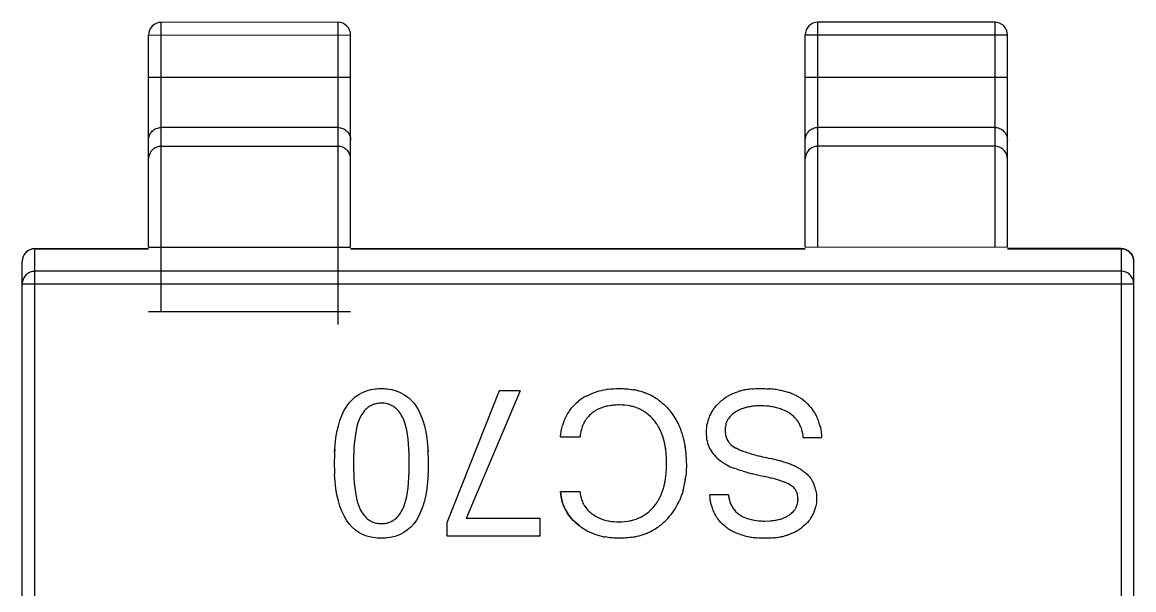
# Model space of a CAD drawing. Header units: millimetres. Extents: x 0 to 297, y 0 to 210.
# Drawn here: x 204.513 to 206.713, y 87.368 to 88.49 of the extents above; entities that cross this region are included whole.
import ezdxf

# ---------------------------------------------------------------- set-up
doc = ezdxf.new("R2010")
doc.units = ezdxf.units.MM
doc.layers.get('0').update_dxf_attribs({"linetype": 'CONTINUOUS'})

msp = doc.modelspace()

# ---------------------------------------------------------------- linework, layer by layer
at = {"color": 7, "linetype": 'Continuous'}
for p, q in [((205.1377, 88.4901), (204.7877, 88.49)), ((204.7877, 87.9175), (204.7877, 88.49)), ((205.1377, 88.4901), (205.1377, 87.8925)), ((206.4377, 88.4902), (206.0877, 88.4902)), ((206.0877, 88.0456), (206.0877, 88.4902)), ((206.4377, 88.4902), (206.4377, 88.0456)), ((204.7627, 88.465), (205.1627, 88.4651)), ((204.7627, 88.0454), (204.7627, 88.465)), ((205.1627, 88.0455), (205.1627, 88.4651)), ((206.0627, 88.4652), (206.4627, 88.4652)), ((206.0627, 88.0456), (206.0627, 88.4652)), ((206.4627, 88.0457), (206.4627, 88.4652)), ((204.7627, 88.3816), (205.1627, 88.3817)), ((206.0627, 88.3818), (206.4627, 88.3819)), ((205.1377, 88.2821), (204.7877, 88.282)), ((206.4377, 88.2822), (206.0877, 88.2822)), ((205.1377, 88.2447), (204.7877, 88.2447)), ((206.4377, 88.2449), (206.0877, 88.2448)), ((204.7627, 88.0423), (204.5377, 88.0422)), ((204.5379, 86.6927), (204.5377, 88.0422)), ((204.5377, 88.042), (204.7627, 88.042)), ((204.7627, 88.0454), (205.1627, 88.0455)), ((206.0627, 88.0424), (205.1627, 88.0423)), ((205.1627, 88.0421), (206.0627, 88.0422)), ((206.0627, 88.0456), (206.4627, 88.0457)), ((206.6877, 88.0425), (206.4627, 88.0425)), ((206.4627, 88.0422), (206.6877, 88.0423)), ((206.6877, 88.0425), (206.6879, 86.6929)), ((204.5129, 86.7177), (204.5127, 88.0172)), ((206.7129, 86.7179), (206.7127, 88.0175)), ((206.6877, 87.9979), (204.5377, 87.9976)), ((204.5127, 87.9729), (206.7127, 87.9731)), ((205.1627, 87.9175), (204.7627, 87.9175)), ((205.4571, 87.7608), (205.3529, 87.5003)), ((205.4982, 87.7608), (205.3915, 87.5084)), ((205.4982, 87.7608), (205.4571, 87.7608)), ((205.5779, 87.6699), (205.6169, 87.67)), ((206.0587, 87.6688), (206.0951, 87.6688)), ((205.9292, 87.6461), (205.9241, 87.6485)), ((205.9241, 87.6485), (205.9321, 87.6448)), ((206.0344, 87.5741), (206.0295, 87.5769)), ((205.6169, 87.5611), (205.5779, 87.5611)), ((205.9107, 87.5554), (205.8738, 87.5554)), ((205.5382, 87.5084), (205.3915, 87.5084)), ((205.5382, 87.4744), (205.5382, 87.5084)), ((205.9819, 87.5036), (205.993, 87.504)), ((205.3529, 87.5003), (205.3529, 87.4744)), ((205.3529, 87.4744), (205.5382, 87.4744))]:
    msp.add_line(p, q, dxfattribs=at)
for centre, radius, start, end in [((204.7877, 88.465), 0.025, 90.0074, 180.0074), ((205.1377, 88.4651), 0.025, 0.0074, 90.0074), ((206.0877, 88.4652), 0.025, 90.0074, 180.0074), ((206.4377, 88.4652), 0.025, 0.0074, 90.0074), ((204.5377, 88.0172), 0.025, 90.0074, 180.0074), ((204.5375, 88.0172), 0.0247, 147.0694, 158.1062), ((204.5375, 88.0171), 0.0248, 141.2952, 147.0606), ((204.5376, 88.017), 0.0249, 128.5423, 141.265), ((204.5377, 88.0169), 0.025, 121.602, 128.5252), ((204.5377, 88.0169), 0.0251, 111.396, 121.5868), ((204.5377, 88.0168), 0.0252, 103.2725, 111.3836), ((204.5377, 88.0168), 0.0252, 90.0095, 103.2634), ((206.6877, 88.0175), 0.025, 0.0074, 90.0074), ((204.5374, 88.0172), 0.0247, 163.3627, 179.9595), ((204.5373, 88.0172), 0.0246, 158.1232, 163.3189), ((205.9712, 87.6186), 0.147, 95.5918, 97.4464), ((205.9758, 87.5604), 0.2052, 84.1642, 85.6561), ((205.6805, 87.6558), 0.1079, 118.6441, 128.1671), ((205.6813, 87.6544), 0.1096, 117.5411, 118.6575), ((205.6861, 87.6423), 0.1226, 106.8205, 108.2066), ((205.6917, 87.6169), 0.1486, 97.4236, 98.9249), ((205.6984, 87.6275), 0.1379, 76.8829, 80.1872), ((205.7011, 87.6387), 0.1263, 69.2647, 76.9355), ((205.7038, 87.6461), 0.1185, 65.1284, 69.2135), ((205.7053, 87.6493), 0.1149, 56.6708, 65.1364), ((205.7051, 87.649), 0.1153, 53.0616, 56.6607), ((205.9578, 87.6674), 0.096, 123.1759, 129.7174), ((205.9582, 87.6668), 0.0967, 121.0628, 123.1769), ((205.9591, 87.6653), 0.0985, 116.6513, 121.054), ((205.9604, 87.6627), 0.1013, 114.2121, 116.6582), ((205.962, 87.6591), 0.1053, 110.1751, 114.1999), ((205.9637, 87.6543), 0.1104, 107.7287, 110.1852), ((205.9657, 87.6481), 0.117, 103.7948, 107.7123), ((205.9676, 87.6403), 0.1249, 101.5175, 103.8103), ((205.9696, 87.6302), 0.1353, 97.4181, 101.4911), ((205.9782, 87.5824), 0.183, 80.7776, 84.1987), ((205.9813, 87.6025), 0.1627, 78.773, 80.7462), ((205.9846, 87.6184), 0.1465, 75.3338, 78.7966), ((205.9881, 87.6321), 0.1323, 73.0626, 75.3105), ((205.9915, 87.6432), 0.1207, 69.469, 73.0809), ((205.9949, 87.6524), 0.1109, 67.0607, 69.4492), ((205.9981, 87.6598), 0.1028, 63.2419, 67.0764), ((206.001, 87.6657), 0.0963, 60.839, 63.2236), ((206.0037, 87.6705), 0.0908, 56.5501, 60.8552), ((206.006, 87.674), 0.0866, 54.4577, 56.5306), ((206.0082, 87.6771), 0.0828, 47.9718, 54.4867), ((205.2272, 87.6894), 0.0492, 134.9786, 139.3678), ((205.2217, 87.6958), 0.0408, 118.8184, 124.3246), ((205.2216, 87.6959), 0.0405, 107.8504, 118.7917), ((205.2222, 87.694), 0.0426, 103.2646, 107.8745), ((205.2252, 87.6943), 0.0422, 72.083, 76.7086), ((205.2258, 87.6961), 0.0403, 61.1595, 72.1047), ((205.2256, 87.6959), 0.0407, 55.6388, 61.135), ((205.2199, 87.6894), 0.0492, 40.6205, 45.0021), ((205.6689, 87.67), 0.0896, 145.4307, 152.6579), ((205.6677, 87.6707), 0.0882, 139.9096, 145.4113), ((205.6823, 87.6639), 0.0675, 121.5067, 128.3617), ((205.683, 87.6627), 0.0689, 119.57, 121.5186), ((205.684, 87.661), 0.0709, 114.7292, 119.5537), ((205.6854, 87.658), 0.0741, 111.9658, 114.741), ((205.6868, 87.6544), 0.078, 108.103, 111.9542), ((205.6884, 87.6495), 0.0832, 105.1103, 108.1091), ((205.69, 87.6436), 0.0893, 101.7087, 105.103), ((205.6917, 87.6353), 0.0978, 98.1357, 101.7023), ((205.693, 87.6262), 0.107, 95.6504, 98.1489), ((205.6981, 87.6433), 0.0897, 73.6331, 78.659), ((205.7001, 87.65), 0.0827, 65.9577, 73.6527), ((205.7017, 87.6536), 0.0788, 58.1416, 65.9309), ((205.698, 87.6409), 0.1261, 36.2257, 42.2607), ((205.9408, 87.6819), 0.0736, 146.7985, 154.512), ((205.9444, 87.6796), 0.0779, 141.4515, 146.804), ((205.9591, 87.6655), 0.0638, 116.9435, 123.9972), ((205.9611, 87.6617), 0.0682, 114.7879, 116.9904), ((205.963, 87.6575), 0.0727, 110.0479, 114.7577), ((205.9651, 87.6519), 0.0787, 107.6376, 110.0742), ((205.9672, 87.645), 0.0859, 103.3925, 107.6082), ((205.9693, 87.6365), 0.0946, 101.1488, 103.4204), ((205.9713, 87.6257), 0.1056, 96.9999, 101.1113), ((205.9729, 87.6135), 0.118, 95.2731, 97.04), ((205.9785, 87.6252), 0.1061, 74.9621, 80.0694), ((205.9809, 87.6342), 0.0968, 68.8312, 74.9654), ((205.9837, 87.6412), 0.0893, 57.2269, 68.8634), ((206.0038, 87.67), 0.0909, 31.5267, 36.7101), ((205.6822, 87.6643), 0.1041, 159.787, 164.3461), ((205.6741, 87.6673), 0.0955, 152.6795, 159.8108), ((205.6774, 87.6703), 0.0595, 145.8483, 153.0709), ((205.6761, 87.6711), 0.058, 140.2757, 145.8259), ((205.7015, 87.6534), 0.079, 52.3044, 58.1244), ((205.6952, 87.6463), 0.0885, 33.5267, 39.9123), ((205.6978, 87.6408), 0.1263, 34.2505, 36.2233), ((205.6965, 87.64), 0.1278, 30.1948, 34.2449), ((205.6942, 87.6386), 0.1305, 27.8956, 30.199), ((205.6908, 87.6368), 0.1343, 24.2089, 27.8874), ((205.9417, 87.6818), 0.0745, 162.2898, 167.9228), ((205.9397, 87.6825), 0.0724, 154.5385, 162.2827), ((205.9422, 87.6847), 0.0381, 151.5307, 160.3215), ((205.943, 87.6843), 0.0389, 142.7572, 151.4919), ((205.9454, 87.6825), 0.0419, 136.8497, 142.7674), ((206.0035, 87.6703), 0.054, 37.9269, 44.1272), ((206.003, 87.67), 0.0545, 29.7075, 37.902), ((206.0049, 87.6707), 0.0896, 24.5035, 31.5179), ((206.0027, 87.6697), 0.092, 17.506, 24.4838), ((205.6874, 87.6661), 0.0704, 160.1006, 164.524), ((205.6814, 87.6682), 0.0641, 153.0913, 160.1285), ((205.6923, 87.6444), 0.092, 31.6799, 33.5518), ((205.6889, 87.6424), 0.0959, 27.2881, 31.6607), ((205.6841, 87.6399), 0.1013, 24.9145, 27.3035), ((205.6785, 87.6372), 0.1076, 21.2098, 24.8994), ((205.6862, 87.6347), 0.1394, 21.8469, 24.2153), ((205.6801, 87.6323), 0.1459, 18.3063, 21.8363), ((205.6726, 87.6298), 0.1538, 16.0271, 18.3155), ((205.9436, 87.6843), 0.0395, 160.332, 166.6788), ((205.9996, 87.6681), 0.0584, 21.6704, 29.6772), ((205.994, 87.6658), 0.0645, 16.6725, 21.7012), ((205.9976, 87.6681), 0.0973, 12.7199, 17.5141), ((205.671, 87.6343), 0.1156, 18.5961, 21.22), ((205.6622, 87.6314), 0.1249, 15.3577, 18.586), ((205.6509, 87.6283), 0.1365, 12.5867, 15.3617), ((205.638, 87.6254), 0.1498, 9.8167, 12.5844), ((205.6631, 87.6271), 0.1637, 12.5119, 16.0126), ((205.6519, 87.6246), 0.1752, 10.42, 12.5259), ((205.6374, 87.622), 0.1899, 6.734, 10.3968), ((205.6389, 87.6223), 0.1884, 7.2802, 10.406), ((205.9401, 87.6769), 0.0728, 191.8834, 192.6275), ((205.9433, 87.6813), 0.0392, 192.2685, 194.7021), ((205.9377, 87.6793), 0.0333, 208.5426, 211.0488), ((205.9401, 87.6815), 0.0364, 225.8154, 227.6795), ((205.5449, 87.6184), 0.4145, 176.9722, 180.0683), ((205.4851, 87.6212), 0.3546, 175.9807, 176.9132), ((205.7229, 87.6183), 0.5544, 178.2549, 180.0445), ((205.6129, 87.6215), 0.4444, 176.839, 178.2364), ((204.8344, 87.6214), 0.4444, 1.7784, 3.1757), ((204.7244, 87.6182), 0.5544, 359.9703, 1.7599), ((204.9616, 87.6211), 0.3552, 3.0947, 4.0278), ((204.9017, 87.6183), 0.4151, 359.9466, 3.0359), ((205.621, 87.6225), 0.167, 6.7256, 9.8078), ((205.6255, 87.6232), 0.1625, 8.1101, 9.8296), ((205.6154, 87.6218), 0.1727, 6.7502, 8.1132), ((205.6027, 87.6203), 0.1855, 4.6816, 6.7412), ((205.6285, 87.6209), 0.1989, 6.7661, 7.3031), ((205.6212, 87.62), 0.2062, 5.065, 6.7591), ((205.5949, 87.618), 0.2327, 359.9285, 4.9927), ((205.9257, 87.6722), 0.0576, 206.2465, 206.9274), ((205.9256, 87.6721), 0.0575, 206.2456, 207.5441), ((205.9254, 87.672), 0.0573, 206.9275, 207.545), ((205.9237, 87.6711), 0.0553, 207.4855, 222.744), ((205.9547, 87.6996), 0.0974, 222.6856, 231.7517), ((205.9785, 87.7541), 0.1187, 245.4624, 247.024), ((205.9884, 87.7776), 0.1443, 247.0306, 248.6949), ((206.0018, 87.8121), 0.1813, 248.7052, 250.5162), ((206.0176, 87.8564), 0.2283, 250.5065, 251.9509), ((206.033, 87.9037), 0.2781, 251.9429, 253.0648), ((206.051, 87.963), 0.3401, 253.0727, 254.3562), ((206.0687, 88.0257), 0.4052, 254.341, 255.053), ((206.0898, 88.1054), 0.4877, 255.0699, 256.2748), ((205.549, 87.6175), 0.4186, 179.9469, 183.0246), ((205.7259, 87.6176), 0.5574, 179.9707, 181.7519), ((204.7214, 87.6175), 0.5574, 358.2629, 0.044), ((204.8976, 87.6174), 0.4193, 356.9932, 0.0679), ((205.9532, 87.6978), 0.0951, 231.7882, 236.4464), ((205.9536, 87.6985), 0.0959, 236.452, 241.0284), ((205.9559, 87.7028), 0.1009, 241.0835, 250.0395), ((206.1098, 88.1865), 0.5711, 256.2544, 256.6503), ((206.137, 88.3024), 0.6902, 256.6806, 257.99), ((205.9261, 87.3105), 0.3239, 75.1656, 78.02), ((205.9391, 87.3606), 0.2721, 74.1359, 75.1079), ((205.9486, 87.3935), 0.2379, 71.8224, 74.165), ((205.9585, 87.4239), 0.2059, 70.4414, 71.7964), ((205.9674, 87.4489), 0.1794, 67.9354, 70.4662), ((205.9763, 87.4709), 0.1556, 66.2422, 67.9125), ((205.9846, 87.4896), 0.1351, 63.3136, 66.2695), ((205.6157, 87.6134), 0.1724, 350.805, 354.1858), ((205.5973, 87.6154), 0.1909, 354.1551, 355.6139), ((205.6295, 87.6143), 0.1979, 351.7369, 353.7036), ((206.069, 88.0442), 0.4606, 253.6695, 255.1202), ((206.1006, 88.1622), 0.5827, 255.102, 256.0063), ((206.1489, 88.3585), 0.7849, 256.0509, 257.7412), ((205.8843, 87.1419), 0.4602, 76.3877, 77.7168), ((205.9027, 87.2184), 0.3814, 75.8205, 76.3615), ((205.9925, 87.5054), 0.1175, 61.3543, 63.2865), ((206.0001, 87.5193), 0.1016, 57.6671, 61.3935), ((206.007, 87.5302), 0.0888, 55.662, 57.6234), ((205.667, 87.6023), 0.1199, 339.9549, 343.3821), ((205.6575, 87.6052), 0.1297, 343.3674, 345.5275), ((205.6459, 87.6081), 0.1417, 345.547, 348.8832), ((205.6325, 87.6108), 0.1554, 348.8635, 350.7771), ((205.6637, 87.6079), 0.1631, 344.4646, 346.5938), ((205.6483, 87.6114), 0.1788, 346.6442, 351.7864), ((205.9152, 87.2678), 0.3305, 74.7962, 75.8315), ((205.928, 87.3151), 0.2815, 73.9988, 74.7885), ((205.9393, 87.3541), 0.2409, 72.89, 74.0062), ((205.9504, 87.3903), 0.2031, 71.807, 72.8874), ((205.9604, 87.4207), 0.171, 70.5203, 71.8112), ((205.9702, 87.4484), 0.1416, 69.0285, 70.5242), ((205.9791, 87.4717), 0.1167, 67.4602, 69.0279), ((205.9882, 87.4934), 0.0932, 65.1372, 67.4842), ((205.996, 87.5103), 0.0745, 63.2836, 65.1123), ((206.02, 87.5501), 0.0279, 34.5207, 40.2095), ((206.0263, 87.5535), 0.0584, 31.3024, 36.9778), ((206.0265, 87.5536), 0.0582, 23.6799, 31.287), ((206.024, 87.5526), 0.0608, 16.136, 23.655), ((206.0194, 87.5512), 0.0656, 11.193, 16.1531), ((205.6745, 87.5642), 0.0575, 198.6788, 203.0759), ((205.6906, 87.5921), 0.0941, 327.762, 331.8076), ((205.6864, 87.5943), 0.0988, 331.7948, 334.0387), ((205.6813, 87.5968), 0.1045, 334.0534, 337.6715), ((205.6748, 87.5995), 0.1115, 337.6592, 339.939), ((205.6873, 87.5999), 0.1381, 335.9148, 336.6356), ((206.0175, 87.5491), 0.0306, 15.4828, 20.5784), ((205.6725, 87.5633), 0.0554, 203.0596, 214.4569), ((205.6732, 87.5638), 0.0562, 214.4675, 218.9769), ((205.6964, 87.5883), 0.0872, 319.7173, 325.8215), ((205.6936, 87.5902), 0.0905, 325.7995, 327.7467), ((205.6981, 87.5941), 0.1258, 317.7539, 325.9466), ((205.697, 87.5948), 0.1272, 325.9438, 328.0791), ((205.693, 87.5972), 0.1318, 328.1206, 335.9658), ((205.9584, 87.5558), 0.0843, 193.8826, 198.9466), ((205.9521, 87.5535), 0.0776, 198.9262, 206.6996), ((206.0108, 87.548), 0.038, 317.0024, 322.7882), ((206.0132, 87.5462), 0.0351, 322.7734, 331.4566), ((206.0141, 87.5457), 0.034, 331.4948, 340.2543), ((206.0132, 87.546), 0.035, 340.2681, 346.6438), ((206.0189, 87.5463), 0.0661, 334.0808, 342.0008), ((206.0167, 87.547), 0.0684, 342.0068, 347.7385), ((205.2277, 87.5458), 0.0495, 220.3795, 224.7754), ((205.2219, 87.5392), 0.0407, 235.4564, 240.9772), ((205.2217, 87.5389), 0.0403, 241.0011, 252.0057), ((205.2257, 87.5387), 0.0401, 288.0728, 299.0809), ((205.2255, 87.5391), 0.0406, 299.1025, 304.6134), ((205.2196, 87.5458), 0.0495, 315.2766, 319.6635), ((205.6847, 87.5767), 0.0735, 232.9807, 246.3362), ((205.6862, 87.5797), 0.0768, 246.2596, 246.8317), ((205.6911, 87.5969), 0.0947, 258.9061, 259.7138), ((205.6974, 87.5934), 0.0912, 281.2666, 286.2301), ((205.6995, 87.5865), 0.084, 286.2094, 293.8465), ((205.7012, 87.5826), 0.0798, 293.8728, 301.5967), ((205.7012, 87.5826), 0.0797, 301.6146, 307.4034), ((205.9487, 87.5519), 0.0738, 206.7272, 214.6056), ((205.9489, 87.552), 0.074, 214.6234, 220.5094), ((205.9837, 87.629), 0.1254, 274.2723, 276.0429), ((205.9853, 87.6147), 0.111, 276.0177, 279.15), ((205.9874, 87.6011), 0.0972, 279.1654, 281.7711), ((205.9896, 87.5907), 0.0866, 281.7676, 284.7093), ((205.992, 87.5814), 0.077, 284.7045, 288.0896), ((205.9944, 87.5743), 0.0695, 288.1037, 290.8549), ((205.9969, 87.5678), 0.0625, 290.8263, 295.4638), ((205.999, 87.5632), 0.0575, 295.5041, 297.4782), ((206.0013, 87.5589), 0.0526, 297.411, 304.291), ((206.0149, 87.5488), 0.0708, 320.6568, 326.1621), ((206.0181, 87.5467), 0.067, 326.1579, 334.0523), ((205.2223, 87.5407), 0.0422, 251.9848, 256.6396), ((205.2252, 87.5404), 0.0419, 283.4185, 288.0913), ((205.6862, 87.5875), 0.117, 232.445, 243.9448), ((205.6863, 87.5879), 0.1175, 243.9638, 247.6082), ((205.6883, 87.5931), 0.123, 247.6608, 256.3553), ((205.7038, 87.5891), 0.1185, 290.7366, 294.8181), ((205.7053, 87.5859), 0.115, 294.8098, 303.2744), ((205.7051, 87.5861), 0.1152, 303.2849, 306.9109), ((205.9633, 87.569), 0.0963, 233.018, 239.2677), ((205.9648, 87.5715), 0.0993, 239.2505, 241.2351), ((205.9664, 87.5745), 0.1027, 241.2494, 245.438), ((205.9684, 87.5787), 0.1074, 245.4261, 247.7142), ((205.9705, 87.584), 0.1131, 247.7291, 251.5085), ((205.9957, 87.5734), 0.1025, 289.4484, 293.3774), ((205.9976, 87.5689), 0.0976, 293.392, 295.787), ((205.9993, 87.5655), 0.0938, 295.7765, 300.0954), ((206.0006, 87.5631), 0.0911, 300.1082, 302.1911), ((206.0017, 87.5614), 0.0891, 302.179, 308.6576), ((205.6907, 87.6024), 0.1326, 256.2999, 259.5176), ((205.6983, 87.6078), 0.138, 279.792, 283.0811), ((205.7011, 87.5966), 0.1264, 283.0284, 290.6854), ((205.9728, 87.5907), 0.1202, 251.4955, 253.7792), ((205.9752, 87.5991), 0.1289, 253.7975, 257.4607), ((205.9775, 87.6091), 0.1391, 257.443, 259.5438), ((205.9797, 87.6218), 0.152, 259.5708, 263.3234), ((205.9815, 87.636), 0.1664, 263.2943, 264.9659), ((205.9855, 87.6196), 0.1499, 275.3201, 277.099), ((205.9872, 87.6067), 0.1369, 277.0689, 280.998), ((205.9894, 87.5952), 0.1253, 281.0261, 283.2518), ((205.9915, 87.5864), 0.1162, 283.2344, 287.0437), ((205.9937, 87.5791), 0.1086, 287.0621, 289.4609)]:
    msp.add_arc(centre, radius, start, end, dxfattribs=at)
for points, knots in [([(204.7627, 88.2571), (204.7627, 88.2604), (204.764, 88.2669), (204.7696, 88.2752), (204.7779, 88.2807), (204.7844, 88.282), (204.7877, 88.282)], [0, 0, 0, 0, 0.249556, 0.499321, 0.749493, 1, 1, 1, 1]), ([(205.1377, 88.2821), (205.1409, 88.2821), (205.1475, 88.2808), (205.1558, 88.2752), (205.1614, 88.267), (205.1627, 88.2604), (205.1627, 88.2572)], [0, 0, 0, 0, 0.25044, 0.500571, 0.750377, 1, 1, 1, 1]), ([(206.0627, 88.2573), (206.0627, 88.2605), (206.064, 88.2671), (206.0696, 88.2754), (206.0779, 88.2809), (206.0844, 88.2822), (206.0877, 88.2822)], [0, 0, 0, 0, 0.249556, 0.499321, 0.749493, 1, 1, 1, 1]), ([(206.4377, 88.2822), (206.4409, 88.2822), (206.4475, 88.2809), (206.4558, 88.2754), (206.4614, 88.2671), (206.4627, 88.2606), (206.4627, 88.2573)], [0, 0, 0, 0, 0.25044, 0.500571, 0.750377, 1, 1, 1, 1]), ([(204.7877, 88.2447), (204.7845, 88.2447), (204.7779, 88.2434), (204.7696, 88.2378), (204.764, 88.2296), (204.7627, 88.223), (204.7627, 88.2198)], [0, 0, 0, 0, 0.25044, 0.500571, 0.750377, 1, 1, 1, 1]), ([(205.1627, 88.2198), (205.1627, 88.2231), (205.1614, 88.2296), (205.1558, 88.2379), (205.1475, 88.2434), (205.141, 88.2447), (205.1377, 88.2447)], [0, 0, 0, 0, 0.249556, 0.499321, 0.749493, 1, 1, 1, 1]), ([(206.0877, 88.2448), (206.0845, 88.2448), (206.0779, 88.2435), (206.0696, 88.238), (206.064, 88.2297), (206.0627, 88.2232), (206.0627, 88.2199)], [0, 0, 0, 0, 0.25044, 0.500571, 0.750377, 1, 1, 1, 1]), ([(206.4627, 88.22), (206.4627, 88.2232), (206.4614, 88.2298), (206.4558, 88.2381), (206.4475, 88.2436), (206.441, 88.2449), (206.4377, 88.2449)], [0, 0, 0, 0, 0.249556, 0.499321, 0.749493, 1, 1, 1, 1]), ([(206.6877, 88.0423), (206.691, 88.0423), (206.6975, 88.041), (206.7058, 88.0355), (206.7114, 88.0273), (206.7127, 88.0207), (206.7127, 88.0175)], [0, 0, 0, 0, 0.250846, 0.501183, 0.750789, 1, 1, 1, 1]), ([(204.5377, 87.9976), (204.5345, 87.9976), (204.5279, 87.9963), (204.5196, 87.9908), (204.514, 87.9826), (204.5127, 87.9761), (204.5127, 87.9729)], [0, 0, 0, 0, 0.250846, 0.501182, 0.750788, 1, 1, 1, 1]), ([(206.7127, 87.9731), (206.7127, 87.9764), (206.7114, 87.9829), (206.7058, 87.9911), (206.6975, 87.9966), (206.691, 87.9979), (206.6877, 87.9979)], [0, 0, 0, 0, 0.249212, 0.498818, 0.749154, 1, 1, 1, 1])]:
    msp.add_open_spline(points, degree=3, knots=knots, dxfattribs=at)
for points in [[(205.131, 87.6403), (205.1352, 87.718), (205.1622, 87.7595), (205.2121, 87.7649)], [(205.2121, 87.7649), (205.2158, 87.7654), (205.2197, 87.7656), (205.2237, 87.7656)], [(205.2237, 87.7656), (205.2277, 87.7656), (205.2315, 87.7654), (205.2353, 87.7649)], [(205.2353, 87.7649), (205.2851, 87.7595), (205.3121, 87.718), (205.3163, 87.6403)], [(205.6725, 87.7643), (205.6795, 87.7652), (205.6868, 87.7656), (205.6944, 87.7656)], [(205.6944, 87.7656), (205.704, 87.7656), (205.7132, 87.7649), (205.7219, 87.7634)], [(205.9569, 87.7649), (205.9621, 87.7654), (205.9675, 87.7657), (205.9731, 87.7657)], [(205.9731, 87.7657), (205.9794, 87.7657), (205.9855, 87.7654), (205.9913, 87.765)], [(205.6306, 87.7515), (205.6361, 87.7543), (205.6418, 87.7567), (205.6478, 87.7587)], [(205.6507, 87.7596), (205.6564, 87.7614), (205.6624, 87.7627), (205.6686, 87.7637)], [(205.1899, 87.7215), (205.1872, 87.7183), (205.1848, 87.7147), (205.1825, 87.7105)], [(205.1987, 87.7294), (205.1965, 87.7279), (205.1945, 87.7262), (205.1925, 87.7242)], [(205.2237, 87.7367), (205.2198, 87.7367), (205.216, 87.7363), (205.2125, 87.7354)], [(205.2349, 87.7355), (205.2314, 87.7363), (205.2276, 87.7367), (205.2237, 87.7367)], [(205.2548, 87.7243), (205.2528, 87.7262), (205.2507, 87.7279), (205.2485, 87.7294)], [(205.2647, 87.7106), (205.2625, 87.7147), (205.26, 87.7183), (205.2573, 87.7215)], [(205.6002, 87.7275), (205.6042, 87.7323), (205.6087, 87.7367), (205.6138, 87.7406)], [(205.6947, 87.7332), (205.6904, 87.7332), (205.6864, 87.733), (205.6825, 87.7327)], [(205.7157, 87.7312), (205.7091, 87.7326), (205.7021, 87.7332), (205.6947, 87.7332)], [(205.7744, 87.7412), (205.7804, 87.7366), (205.786, 87.7315), (205.7913, 87.7257)], [(205.8835, 87.7281), (205.8872, 87.7328), (205.8915, 87.7371), (205.8964, 87.7413)], [(205.9747, 87.7315), (205.9703, 87.7315), (205.9661, 87.7313), (205.9621, 87.731)], [(205.9968, 87.7297), (205.9898, 87.7309), (205.9825, 87.7315), (205.9747, 87.7315)], [(206.0636, 87.7386), (206.0686, 87.7341), (206.0729, 87.7294), (206.0767, 87.7243)], [(205.1794, 87.7037), (205.1732, 87.6883), (205.1697, 87.6655), (205.1688, 87.6352)], [(205.1825, 87.7105), (205.1814, 87.7084), (205.1804, 87.7061), (205.1794, 87.7037)], [(205.2679, 87.7037), (205.2669, 87.7062), (205.2659, 87.7085), (205.2647, 87.7106)], [(205.2785, 87.6352), (205.2776, 87.6655), (205.274, 87.6883), (205.2679, 87.7037)], [(205.6404, 87.7168), (205.6371, 87.7142), (205.6341, 87.7113), (205.6315, 87.7082)], [(205.7631, 87.7032), (205.759, 87.708), (205.7546, 87.7123), (205.7498, 87.7159)], [(205.9234, 87.7184), (205.9201, 87.7162), (205.9172, 87.7138), (205.9148, 87.7112)], [(206.0422, 87.7079), (206.0392, 87.711), (206.0358, 87.7138), (206.032, 87.7162)], [(205.5779, 87.6699), (205.5786, 87.6779), (205.58, 87.6854), (205.5819, 87.6924)], [(205.6195, 87.6848), (205.6182, 87.6802), (205.6174, 87.6752), (205.6169, 87.67)], [(205.8671, 87.6799), (205.8671, 87.686), (205.8677, 87.6918), (205.8689, 87.6974)], [(205.8688, 87.6619), (205.8677, 87.6675), (205.8671, 87.6735), (205.8671, 87.6799)], [(205.9052, 87.6934), (205.9044, 87.69), (205.904, 87.6866), (205.904, 87.6829)], [(205.904, 87.6829), (205.904, 87.6794), (205.9043, 87.6761), (205.905, 87.673)], [(206.0587, 87.6688), (206.0582, 87.6744), (206.0572, 87.6796), (206.0558, 87.6843)], [(206.0925, 87.6896), (206.094, 87.683), (206.0949, 87.6761), (206.0951, 87.6688)], [(205.874, 87.6467), (205.8718, 87.6511), (205.8702, 87.6558), (205.869, 87.661)], [(205.9054, 87.6714), (205.9061, 87.6685), (205.9072, 87.6659), (205.9085, 87.6634)], [(205.9092, 87.6622), (205.9107, 87.6597), (205.9125, 87.6574), (205.9147, 87.6553)], [(205.7883, 87.6177), (205.7883, 87.6238), (205.788, 87.6297), (205.7876, 87.6354)], [(205.9155, 87.6545), (205.918, 87.6523), (205.9209, 87.6503), (205.9241, 87.6485)], [(205.7876, 87.6008), (205.7881, 87.6062), (205.7883, 87.6118), (205.7883, 87.6177)], [(205.8275, 87.6177), (205.8275, 87.609), (205.8271, 87.6006), (205.8262, 87.5925)], [(205.2122, 87.4701), (205.1623, 87.4755), (205.1352, 87.5173), (205.131, 87.5954)], [(205.1688, 87.6006), (205.1697, 87.5702), (205.1732, 87.5473), (205.1794, 87.5318)], [(205.3163, 87.5954), (205.3121, 87.5173), (205.2851, 87.4756), (205.2353, 87.4701)], [(205.2679, 87.5318), (205.2741, 87.5473), (205.2776, 87.5702), (205.2785, 87.6006)], [(205.9395, 87.6022), (205.9329, 87.6041), (205.9268, 87.6061), (205.9215, 87.608)], [(206.057, 87.6035), (206.0595, 87.6018), (206.0617, 87.6001), (206.0638, 87.5983)], [(206.0638, 87.5983), (206.0673, 87.5953), (206.0703, 87.5921), (206.0729, 87.5886)], [(206.0413, 87.5681), (206.0394, 87.5704), (206.0371, 87.5724), (206.0344, 87.5741)], [(205.5779, 87.5611), (205.5807, 87.5337), (205.593, 87.5116), (205.6148, 87.4948)], [(205.5818, 87.5415), (205.5799, 87.5477), (205.5786, 87.5542), (205.5779, 87.5611)], [(205.6169, 87.5611), (205.6174, 87.5557), (205.6184, 87.5506), (205.62, 87.5458)], [(205.8208, 87.5642), (205.819, 87.5575), (205.8167, 87.5512), (205.8141, 87.5451)], [(205.8766, 87.5355), (205.8751, 87.5417), (205.8741, 87.5484), (205.8738, 87.5554)], [(205.9107, 87.5554), (205.9111, 87.5525), (205.9115, 87.5498), (205.9121, 87.5471)], [(205.9121, 87.5471), (205.918, 87.5211), (205.9373, 87.5067), (205.9701, 87.5041)], [(206.0462, 87.5598), (206.0453, 87.562), (206.0443, 87.564), (206.043, 87.5659)], [(206.0483, 87.5471), (206.0483, 87.5508), (206.0479, 87.5541), (206.047, 87.5572)], [(206.0473, 87.5379), (206.0479, 87.5408), (206.0483, 87.5439), (206.0483, 87.5471)], [(206.0852, 87.5489), (206.0852, 87.5431), (206.0846, 87.5377), (206.0835, 87.5324)], [(206.0838, 87.5639), (206.0847, 87.5592), (206.0852, 87.5542), (206.0852, 87.5489)], [(205.1794, 87.5318), (205.1804, 87.5292), (205.1814, 87.5269), (205.1826, 87.5248)], [(205.1826, 87.5248), (205.1848, 87.5206), (205.1873, 87.5169), (205.19, 87.5137)], [(205.2573, 87.5137), (205.26, 87.5169), (205.2625, 87.5206), (205.2647, 87.5248)], [(205.2647, 87.5248), (205.2659, 87.5269), (205.2669, 87.5293), (205.2679, 87.5318)], [(205.5892, 87.5239), (205.5861, 87.5295), (205.5837, 87.5353), (205.5818, 87.5415)], [(205.6002, 87.5084), (205.596, 87.5132), (205.5923, 87.5184), (205.5892, 87.5239)], [(205.6295, 87.5285), (205.6326, 87.5247), (205.6363, 87.5212), (205.6405, 87.518)], [(205.7496, 87.5192), (205.7544, 87.5229), (205.7588, 87.5271), (205.7629, 87.5319)], [(205.1926, 87.5109), (205.1945, 87.509), (205.1966, 87.5072), (205.1988, 87.5057)], [(205.2485, 87.5057), (205.2507, 87.5072), (205.2528, 87.5089), (205.2548, 87.5109)], [(205.6148, 87.4948), (205.6094, 87.499), (205.6045, 87.5035), (205.6002, 87.5084)], [(205.6559, 87.509), (205.6612, 87.5068), (205.6669, 87.5051), (205.6729, 87.5039)], [(205.6742, 87.5036), (205.6804, 87.5025), (205.687, 87.5019), (205.6939, 87.5019)], [(205.6939, 87.5019), (205.7015, 87.5019), (205.7086, 87.5026), (205.7153, 87.504)], [(205.7913, 87.5095), (205.786, 87.5037), (205.7804, 87.4985), (205.7743, 87.494)], [(205.9053, 87.492), (205.9005, 87.4956), (205.8963, 87.4996), (205.8926, 87.5039)], [(205.9701, 87.5041), (205.9739, 87.5037), (205.9778, 87.5036), (205.9819, 87.5036)], [(206.0309, 87.5155), (206.0339, 87.5175), (206.0365, 87.5197), (206.0387, 87.522)], [(206.0696, 87.5039), (206.0661, 87.4996), (206.0621, 87.4956), (206.0574, 87.4919)], [(205.2125, 87.4996), (205.2161, 87.4988), (205.2198, 87.4984), (205.2237, 87.4984)], [(205.2237, 87.4984), (205.2277, 87.4984), (205.2314, 87.4988), (205.2349, 87.4996)], [(205.2237, 87.4695), (205.2198, 87.4695), (205.2159, 87.4697), (205.2122, 87.4701)], [(205.2353, 87.4701), (205.2316, 87.4697), (205.2277, 87.4695), (205.2237, 87.4695)], [(205.6944, 87.4696), (205.6847, 87.4696), (205.6754, 87.4704), (205.6666, 87.472)], [(205.7218, 87.4718), (205.7131, 87.4703), (205.704, 87.4696), (205.6944, 87.4696)], [(205.9836, 87.4696), (205.9778, 87.4696), (205.9722, 87.4698), (205.9669, 87.4703)], [(205.9994, 87.4703), (205.9943, 87.4698), (205.989, 87.4696), (205.9836, 87.4696)]]:
    msp.add_open_spline(points, degree=3, dxfattribs=at)

doc.saveas('drawing.dxf')
